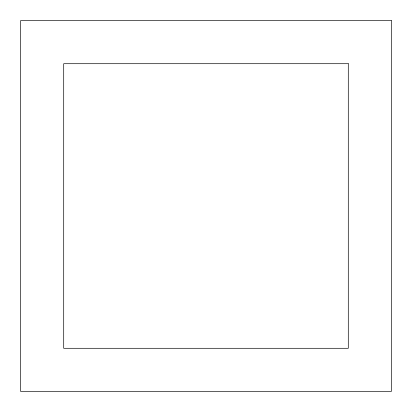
<?xml version="1.0" encoding="UTF-8"?>
<svg xmlns="http://www.w3.org/2000/svg" width="412" height="412" viewBox="0 0 412 412"><rect width="100%" height="100%" fill="white"/><g stroke="black" fill="none" stroke-linecap="round" stroke-linejoin="round"><path stroke-width="0.62" d="M391.4 20.6L20.6 20.6L20.6 391.4L391.4 391.4L391.4 20.6M348.294 63.706L63.706 63.706L63.706 348.294L348.294 348.294L348.294 63.706"/></g></svg>
